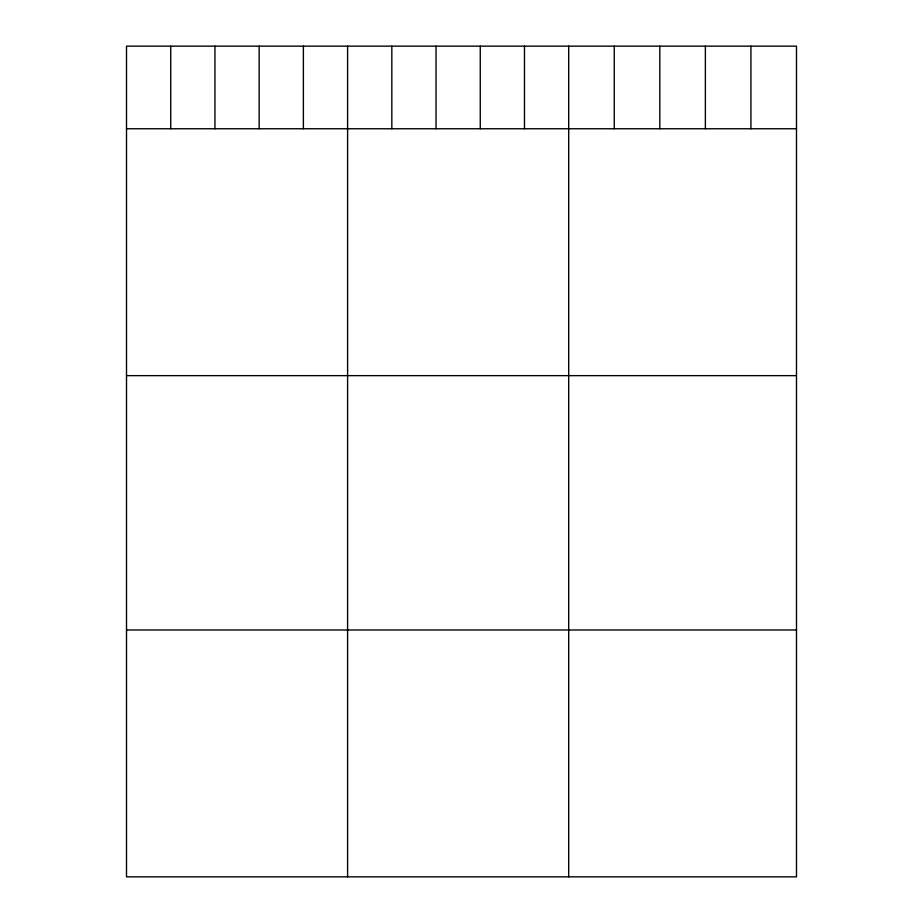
<?xml version="1.0" encoding="UTF-8"?>
<svg xmlns="http://www.w3.org/2000/svg" width="923" height="923" viewBox="0 0 923 923"><rect width="100%" height="100%" fill="white"/><g stroke="black" fill="none" stroke-linecap="round" stroke-linejoin="round"><path stroke-width="1.38" d="M796.491 128.758L796.491 876.85L126.509 876.85L126.509 46.15L796.491 46.15L796.491 128.758L126.509 128.758M126.509 375.638L796.491 375.638M126.509 629.982L796.491 629.982M750.93 46.15L750.93 128.758M705.368 46.15L705.368 128.758M659.818 46.15L659.818 128.758M614.256 46.15L614.256 128.758M568.695 46.15L568.695 876.85M524.483 46.15L524.483 128.758M480.26 46.15L480.26 128.758M436.037 46.15L436.037 128.758M391.825 46.15L391.825 128.758M347.602 46.15L347.602 876.85M303.39 46.15L303.39 128.758M259.167 46.15L259.167 128.758M214.944 46.15L214.944 128.758M170.732 46.15L170.732 128.758"/></g></svg>
